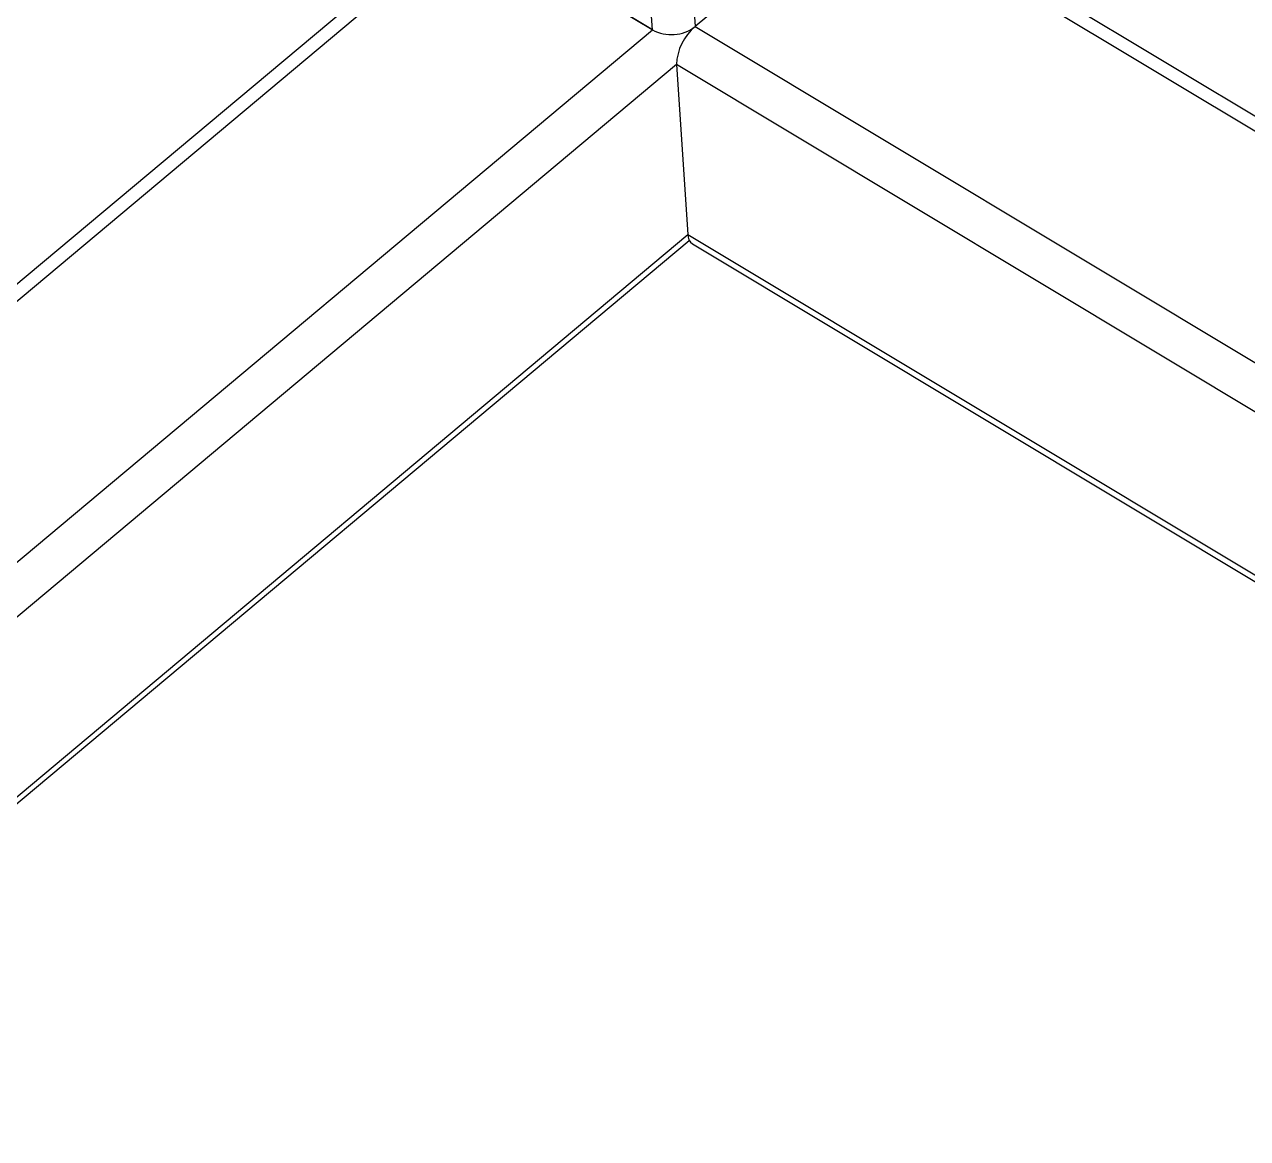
# Model space of a CAD drawing. Header units: millimetres. Extents: x -1590 to 1562, y -1082 to 1503.
# Drawn here: x 90.1 to 493.3, y -524.2 to -157 of the extents above; entities that cross this region are included whole.
import ezdxf

# ---------------------------------------------------------------- set-up
doc = ezdxf.new("R2010")
doc.units = ezdxf.units.MM

msp = doc.modelspace()

# ---------------------------------------------------------------- linework, layer by layer
at = {"color": 7, "linetype": 'Continuous', "lineweight": 25}
for p, q in [((297.14, -158.79), (278.38, 121.4)), ((292.48, 122.47), (311.24, -157.72)), ((838.14, -392.81), (369.89, -111.74)), ((364.28, -113.31), (311.24, -157.72)), ((234.43, -119.72), (70.46, -257.03)), ((297.14, -158.79), (237.36, -122.9)), ((274.72, -145.33), (297.06, -158.74)), ((297.06, -158.74), (297.07, -158.74)), ((305.08, -170.28), (308.83, -226.31)), ((-164.44, -624.93), (309.31, -228.22)), ((310.32, -229.34), (800.12, -523.35))]:
    msp.add_line(p, q, dxfattribs=at)
at = {"color": 8, "linetype": 'Continuous', "lineweight": 25}
for p, q in [((838.48, -397.96), (364.28, -113.31)), ((237.36, -122.9), (70.82, -262.37)), ((76.27, -343.75), (297.14, -158.79)), ((311.24, -157.72), (843.8, -477.4)), ((305.08, -170.28), (-207.2, -599.26)), ((839.01, -490.78), (305.08, -170.28)), ((-166.04, -623.97), (308.83, -226.31)), ((308.83, -226.31), (801.6, -522.11))]:
    msp.add_line(p, q, dxfattribs=at)
at = {"color": 7, "linetype": 'Continuous', "lineweight": 25}
for centre, radius, start, end in [((303.38, -147.52), 12.88, 241.0269, 307.6194), ((322.25, -170.91), 17.18, 129.8487, 177.885), ((312.3, -226.49), 3.47, 177.1302, 235.1254)]:
    msp.add_arc(centre, radius, start, end, dxfattribs=at)

doc.saveas('drawing.dxf')
